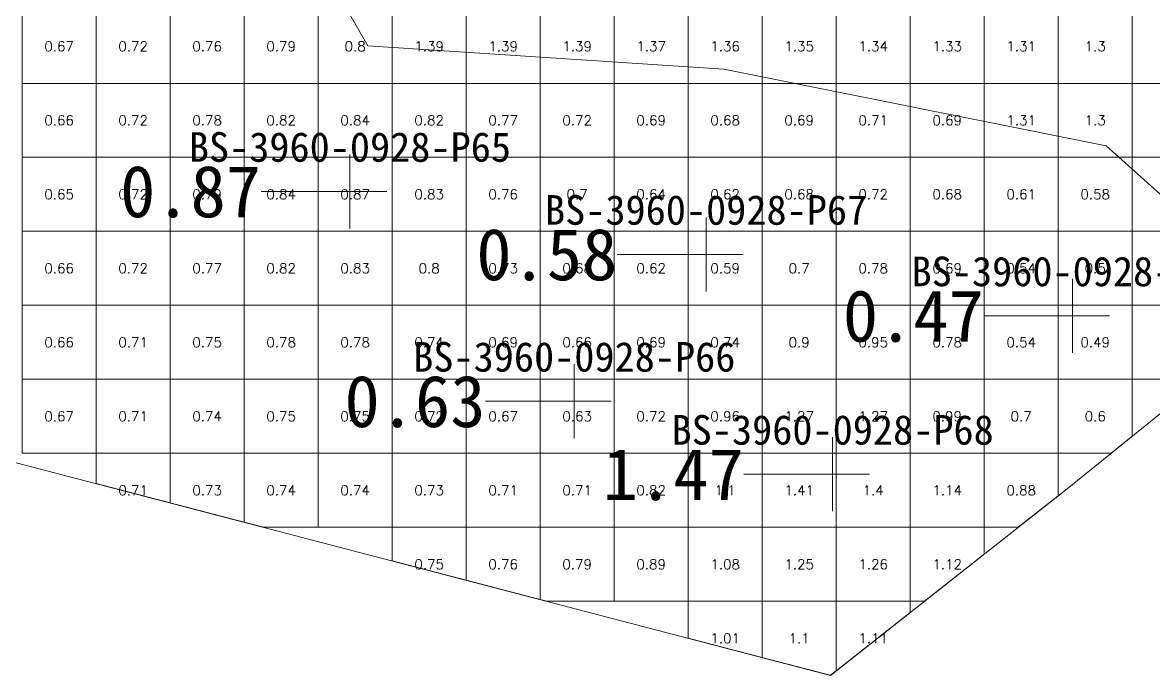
# Model space of a CAD drawing. Header units: inches. Extents: x 469907.8 to 469995.3, y 4349678 to 4349775.1.
# Drawn here: x 469917.87 to 469933.15, y 4349678 to 4349686.83 of the extents above; entities that cross this region are included whole.
import ezdxf
from ezdxf.enums import TextEntityAlignment as Align

# ---------------------------------------------------------------- set-up
doc = ezdxf.new("R2010")
doc.units = ezdxf.units.IN
doc.header["$MEASUREMENT"] = 0
for name, color, linetype, lineweight in [('点', 7, 'Continuous', 0), ('爆区方格网', 7, 'Continuous', 0), ('线条', 7, 'Continuous', 0), ('钻孔', 7, 'Continuous', 0)]:
    doc.layers.add(name, color=color, linetype=linetype, lineweight=lineweight)
doc.styles.add('3dmine_textStyle_1', font='txt.shx', dxfattribs={"height": 1, "bigfont": 'gbcbig.shx'})
doc.styles.add('3dmine_textStyle_2', font='', dxfattribs={"height": 1})
doc.styles.get('3dmine_textStyle_2').set_extended_font_data('SimSun-ExtB')

msp = doc.modelspace()

# ---------------------------------------------------------------- hatches: boundary and pattern name
at = {"layer": '钻孔', "linetype": 'Continuous', "lineweight": 0, "true_color": 0x80ffff, "extrusion": (0, 1, 0)}
for points in [[(-469923.291, 3950.275), (-469922.291, 3950.275), (-469922.291, 3963.275), (-469923.291, 3963.275)], [(-469928.104, 3949.976), (-469927.104, 3949.976), (-469927.104, 3962.976), (-469928.104, 3962.976)], [(-469926.323, 3950.146), (-469925.323, 3950.146), (-469925.323, 3963.146), (-469926.323, 3963.146)]]:
    msp.add_hatch(color=131, dxfattribs=at).paths.add_polyline_path(points, flags=0)
at = {"layer": '钻孔', "linetype": 'Continuous', "lineweight": 0, "true_color": 0x808080, "extrusion": (0, 1, 0)}
msp.add_hatch(color=8, dxfattribs=at).paths.add_polyline_path([(-469933.057, 3949.669), (-469932.057, 3949.669), (-469932.057, 3962.669), (-469933.057, 3962.669)], flags=0)
at = {"layer": '钻孔', "linetype": 'Continuous', "lineweight": 0, "true_color": 0x0000ff, "extrusion": (0, 1, 0)}
msp.add_hatch(color=5, dxfattribs=at).paths.add_polyline_path([(-469929.814, 3949.757), (-469928.814, 3949.757), (-469928.814, 3962.757), (-469929.814, 3962.757)], flags=0)

# ---------------------------------------------------------------- linework, layer by layer
at = {"color": 4, "linetype": 'Continuous', "lineweight": 0, "true_color": 0x00ffff, "elevation": 3955.86}
msp.add_lwpolyline([(469928.786, 4349678.004), (469913.861, 4349681.9), (469911.039, 4349683.787), (469907.861, 4349687.414), (469910.433, 4349689.749), (469913.553, 4349688.908), (469917.327, 4349689.526), (469920.64, 4349692.163), (469922.771, 4349689.686), (469921.456, 4349688.391), (469922.535, 4349686.51), (469927.343, 4349686.198), (469932.509, 4349685.162), (469934.982, 4349682.949), (469932.007, 4349680.545), (469928.786, 4349678.004)], dxfattribs=at)
at = {"color": 7, "linetype": 'Continuous', "lineweight": 0, "elevation": 3955.86}
msp.add_lwpolyline([(469934.982, 4349682.949), (469932.509, 4349685.162), (469927.343, 4349686.198), (469922.535, 4349686.51), (469921.456, 4349688.391), (469922.771, 4349689.686), (469920.64, 4349692.163), (469917.327, 4349689.526), (469913.553, 4349688.908), (469910.433, 4349689.749), (469911.815, 4349690.985)], dxfattribs=at)
at = {"layer": '点', "color": 138, "linetype": 'Continuous', "lineweight": 0, "true_color": 0x004c4c}
for points, elevation in [([(469922.291, 4349684.045), (469922.291, 4349685.045)], 3963.275), ([(469922.791, 4349684.545), (469921.791, 4349684.545)], 3963.275), ([(469927.104, 4349683.194), (469927.104, 4349684.194)], 3962.976), ([(469927.604, 4349683.694), (469926.604, 4349683.694)], 3962.976), ([(469932.057, 4349682.363), (469932.057, 4349683.363)], 3962.669), ([(469932.557, 4349682.863), (469931.557, 4349682.863)], 3962.669), ([(469925.323, 4349681.209), (469925.323, 4349682.209)], 3963.146), ([(469925.823, 4349681.709), (469924.823, 4349681.709)], 3963.146), ([(469928.814, 4349680.222), (469928.814, 4349681.222)], 3962.757), ([(469929.314, 4349680.722), (469928.314, 4349680.722)], 3962.757)]:
    msp.add_lwpolyline(points, dxfattribs=dict(at, elevation=elevation))
at = {"layer": '爆区方格网', "color": 131, "linetype": 'Continuous', "lineweight": 0, "true_color": 0x80ffff, "elevation": 3962.669}
for points in [[(469918.862, 4349686.005), (469917.862, 4349686.005), (469917.862, 4349687.005), (469918.862, 4349687.005), (469918.862, 4349686.005)], [(469919.862, 4349686.005), (469918.862, 4349686.005), (469918.862, 4349687.005), (469919.862, 4349687.005), (469919.862, 4349686.005)], [(469920.862, 4349686.005), (469919.862, 4349686.005), (469919.862, 4349687.005), (469920.862, 4349687.005), (469920.862, 4349686.005)], [(469921.862, 4349686.005), (469920.862, 4349686.005), (469920.862, 4349687.005), (469921.862, 4349687.005), (469921.862, 4349686.005)], [(469922.862, 4349686.005), (469921.862, 4349686.005), (469921.862, 4349687.005), (469922.862, 4349687.005), (469922.862, 4349686.005)], [(469918.862, 4349685.005), (469917.862, 4349685.005), (469917.862, 4349686.005), (469918.862, 4349686.005), (469918.862, 4349685.005)], [(469919.862, 4349685.005), (469918.862, 4349685.005), (469918.862, 4349686.005), (469919.862, 4349686.005), (469919.862, 4349685.005)], [(469920.862, 4349685.005), (469919.862, 4349685.005), (469919.862, 4349686.005), (469920.862, 4349686.005), (469920.862, 4349685.005)], [(469921.862, 4349685.005), (469920.862, 4349685.005), (469920.862, 4349686.005), (469921.862, 4349686.005), (469921.862, 4349685.005)], [(469922.862, 4349685.005), (469921.862, 4349685.005), (469921.862, 4349686.005), (469922.862, 4349686.005), (469922.862, 4349685.005)], [(469923.862, 4349685.005), (469922.862, 4349685.005), (469922.862, 4349686.005), (469923.862, 4349686.005), (469923.862, 4349685.005)], [(469924.862, 4349685.005), (469923.862, 4349685.005), (469923.862, 4349686.005), (469924.862, 4349686.005), (469924.862, 4349685.005)], [(469925.862, 4349685.005), (469924.862, 4349685.005), (469924.862, 4349686.005), (469925.862, 4349686.005), (469925.862, 4349685.005)], [(469926.862, 4349685.005), (469925.862, 4349685.005), (469925.862, 4349686.005), (469926.862, 4349686.005), (469926.862, 4349685.005)], [(469927.862, 4349685.005), (469926.862, 4349685.005), (469926.862, 4349686.005), (469927.862, 4349686.005), (469927.862, 4349685.005)], [(469928.862, 4349685.005), (469927.862, 4349685.005), (469927.862, 4349686.005), (469928.862, 4349686.005), (469928.862, 4349685.005)], [(469929.862, 4349685.005), (469928.862, 4349685.005), (469928.862, 4349686.005), (469929.862, 4349686.005), (469929.862, 4349685.005)], [(469930.862, 4349685.005), (469929.862, 4349685.005), (469929.862, 4349686.005), (469930.862, 4349686.005), (469930.862, 4349685.005)], [(469918.862, 4349684.005), (469917.862, 4349684.005), (469917.862, 4349685.005), (469918.862, 4349685.005), (469918.862, 4349684.005)], [(469919.862, 4349684.005), (469918.862, 4349684.005), (469918.862, 4349685.005), (469919.862, 4349685.005), (469919.862, 4349684.005)], [(469920.862, 4349684.005), (469919.862, 4349684.005), (469919.862, 4349685.005), (469920.862, 4349685.005), (469920.862, 4349684.005)], [(469921.862, 4349684.005), (469920.862, 4349684.005), (469920.862, 4349685.005), (469921.862, 4349685.005), (469921.862, 4349684.005)], [(469922.862, 4349684.005), (469921.862, 4349684.005), (469921.862, 4349685.005), (469922.862, 4349685.005), (469922.862, 4349684.005)], [(469923.862, 4349684.005), (469922.862, 4349684.005), (469922.862, 4349685.005), (469923.862, 4349685.005), (469923.862, 4349684.005)], [(469924.862, 4349684.005), (469923.862, 4349684.005), (469923.862, 4349685.005), (469924.862, 4349685.005), (469924.862, 4349684.005)], [(469925.862, 4349684.005), (469924.862, 4349684.005), (469924.862, 4349685.005), (469925.862, 4349685.005), (469925.862, 4349684.005)], [(469926.862, 4349684.005), (469925.862, 4349684.005), (469925.862, 4349685.005), (469926.862, 4349685.005), (469926.862, 4349684.005)], [(469927.862, 4349684.005), (469926.862, 4349684.005), (469926.862, 4349685.005), (469927.862, 4349685.005), (469927.862, 4349684.005)], [(469928.862, 4349684.005), (469927.862, 4349684.005), (469927.862, 4349685.005), (469928.862, 4349685.005), (469928.862, 4349684.005)], [(469929.862, 4349684.005), (469928.862, 4349684.005), (469928.862, 4349685.005), (469929.862, 4349685.005), (469929.862, 4349684.005)], [(469930.862, 4349684.005), (469929.862, 4349684.005), (469929.862, 4349685.005), (469930.862, 4349685.005), (469930.862, 4349684.005)], [(469931.862, 4349684.005), (469930.862, 4349684.005), (469930.862, 4349685.005), (469931.862, 4349685.005), (469931.862, 4349684.005)], [(469932.862, 4349684.005), (469931.862, 4349684.005), (469931.862, 4349685.005), (469932.862, 4349685.005), (469932.862, 4349684.005)], [(469918.862, 4349683.005), (469917.862, 4349683.005), (469917.862, 4349684.005), (469918.862, 4349684.005), (469918.862, 4349683.005)], [(469919.862, 4349683.005), (469918.862, 4349683.005), (469918.862, 4349684.005), (469919.862, 4349684.005), (469919.862, 4349683.005)], [(469920.862, 4349683.005), (469919.862, 4349683.005), (469919.862, 4349684.005), (469920.862, 4349684.005), (469920.862, 4349683.005)], [(469921.862, 4349683.005), (469920.862, 4349683.005), (469920.862, 4349684.005), (469921.862, 4349684.005), (469921.862, 4349683.005)], [(469922.862, 4349683.005), (469921.862, 4349683.005), (469921.862, 4349684.005), (469922.862, 4349684.005), (469922.862, 4349683.005)], [(469923.862, 4349683.005), (469922.862, 4349683.005), (469922.862, 4349684.005), (469923.862, 4349684.005), (469923.862, 4349683.005)], [(469924.862, 4349683.005), (469923.862, 4349683.005), (469923.862, 4349684.005), (469924.862, 4349684.005), (469924.862, 4349683.005)], [(469925.862, 4349683.005), (469924.862, 4349683.005), (469924.862, 4349684.005), (469925.862, 4349684.005), (469925.862, 4349683.005)], [(469926.862, 4349683.005), (469925.862, 4349683.005), (469925.862, 4349684.005), (469926.862, 4349684.005), (469926.862, 4349683.005)], [(469927.862, 4349683.005), (469926.862, 4349683.005), (469926.862, 4349684.005), (469927.862, 4349684.005), (469927.862, 4349683.005)], [(469928.862, 4349683.005), (469927.862, 4349683.005), (469927.862, 4349684.005), (469928.862, 4349684.005), (469928.862, 4349683.005)], [(469918.862, 4349682.005), (469917.862, 4349682.005), (469917.862, 4349683.005), (469918.862, 4349683.005), (469918.862, 4349682.005)], [(469918.862, 4349681.005), (469917.862, 4349681.005), (469917.862, 4349682.005), (469918.862, 4349682.005), (469918.862, 4349681.005)]]:
    msp.add_lwpolyline(points, dxfattribs=at)
at = {"layer": '爆区方格网', "color": 5, "linetype": 'Continuous', "lineweight": 0, "true_color": 0x0000ff, "elevation": 3961.675}
for points in [[(469923.862, 4349686.005), (469922.862, 4349686.005), (469922.862, 4349687.005), (469923.862, 4349687.005), (469923.862, 4349686.005)], [(469924.862, 4349686.005), (469923.862, 4349686.005), (469923.862, 4349687.005), (469924.862, 4349687.005), (469924.862, 4349686.005)], [(469925.862, 4349686.005), (469924.862, 4349686.005), (469924.862, 4349687.005), (469925.862, 4349687.005), (469925.862, 4349686.005)], [(469926.862, 4349686.005), (469925.862, 4349686.005), (469925.862, 4349687.005), (469926.862, 4349687.005), (469926.862, 4349686.005)], [(469927.862, 4349686.005), (469926.862, 4349686.005), (469926.862, 4349687.005), (469927.862, 4349687.005), (469927.862, 4349686.005)], [(469928.862, 4349686.005), (469927.862, 4349686.005), (469927.862, 4349687.005), (469928.862, 4349687.005), (469928.862, 4349686.005)], [(469929.862, 4349686.005), (469928.862, 4349686.005), (469928.862, 4349687.005), (469929.862, 4349687.005), (469929.862, 4349686.005)], [(469930.862, 4349686.005), (469929.862, 4349686.005), (469929.862, 4349687.005), (469930.862, 4349687.005), (469930.862, 4349686.005)], [(469931.862, 4349686.005), (469930.862, 4349686.005), (469930.862, 4349687.005), (469931.862, 4349687.005), (469931.862, 4349686.005)], [(469932.862, 4349686.005), (469931.862, 4349686.005), (469931.862, 4349687.005), (469932.862, 4349687.005), (469932.862, 4349686.005)], [(469933.862, 4349686.005), (469932.862, 4349686.005), (469932.862, 4349687.005), (469933.862, 4349687.005), (469933.862, 4349686.005)], [(469931.862, 4349685.005), (469930.862, 4349685.005), (469930.862, 4349686.005), (469931.862, 4349686.005), (469931.862, 4349685.005)], [(469932.862, 4349685.005), (469931.862, 4349685.005), (469931.862, 4349686.005), (469932.862, 4349686.005), (469932.862, 4349685.005)], [(469933.862, 4349685.005), (469932.862, 4349685.005), (469932.862, 4349686.005), (469933.862, 4349686.005), (469933.862, 4349685.005)], [(469933.862, 4349684.005), (469932.862, 4349684.005), (469932.862, 4349685.005), (469933.862, 4349685.005), (469933.862, 4349684.005)]]:
    msp.add_lwpolyline(points, dxfattribs=at)
at = {"layer": '爆区方格网', "color": 4, "linetype": 'Continuous', "lineweight": 0, "true_color": 0x00ffff, "elevation": 3962.669}
for points in [[(469929.862, 4349683.005), (469928.862, 4349683.005), (469928.862, 4349684.005), (469929.862, 4349684.005), (469929.862, 4349683.005)], [(469930.862, 4349683.005), (469929.862, 4349683.005), (469929.862, 4349684.005), (469930.862, 4349684.005), (469930.862, 4349683.005)], [(469931.862, 4349683.005), (469930.862, 4349683.005), (469930.862, 4349684.005), (469931.862, 4349684.005), (469931.862, 4349683.005)], [(469932.862, 4349683.005), (469931.862, 4349683.005), (469931.862, 4349684.005), (469932.862, 4349684.005), (469932.862, 4349683.005)], [(469933.862, 4349683.005), (469932.862, 4349683.005), (469932.862, 4349684.005), (469933.862, 4349684.005), (469933.862, 4349683.005)], [(469919.862, 4349682.005), (469918.862, 4349682.005), (469918.862, 4349683.005), (469919.862, 4349683.005), (469919.862, 4349682.005)], [(469920.862, 4349682.005), (469919.862, 4349682.005), (469919.862, 4349683.005), (469920.862, 4349683.005), (469920.862, 4349682.005)], [(469921.862, 4349682.005), (469920.862, 4349682.005), (469920.862, 4349683.005), (469921.862, 4349683.005), (469921.862, 4349682.005)], [(469922.862, 4349682.005), (469921.862, 4349682.005), (469921.862, 4349683.005), (469922.862, 4349683.005), (469922.862, 4349682.005)], [(469923.862, 4349682.005), (469922.862, 4349682.005), (469922.862, 4349683.005), (469923.862, 4349683.005), (469923.862, 4349682.005)], [(469924.862, 4349682.005), (469923.862, 4349682.005), (469923.862, 4349683.005), (469924.862, 4349683.005), (469924.862, 4349682.005)], [(469925.862, 4349682.005), (469924.862, 4349682.005), (469924.862, 4349683.005), (469925.862, 4349683.005), (469925.862, 4349682.005)], [(469926.862, 4349682.005), (469925.862, 4349682.005), (469925.862, 4349683.005), (469926.862, 4349683.005), (469926.862, 4349682.005)], [(469927.862, 4349682.005), (469926.862, 4349682.005), (469926.862, 4349683.005), (469927.862, 4349683.005), (469927.862, 4349682.005)], [(469928.862, 4349682.005), (469927.862, 4349682.005), (469927.862, 4349683.005), (469928.862, 4349683.005), (469928.862, 4349682.005)], [(469929.862, 4349682.005), (469928.862, 4349682.005), (469928.862, 4349683.005), (469929.862, 4349683.005), (469929.862, 4349682.005)], [(469930.862, 4349682.005), (469929.862, 4349682.005), (469929.862, 4349683.005), (469930.862, 4349683.005), (469930.862, 4349682.005)], [(469931.862, 4349682.005), (469930.862, 4349682.005), (469930.862, 4349683.005), (469931.862, 4349683.005), (469931.862, 4349682.005)], [(469932.862, 4349682.005), (469931.862, 4349682.005), (469931.862, 4349683.005), (469932.862, 4349683.005), (469932.862, 4349682.005)], [(469933.862, 4349682.044), (469933.814, 4349682.005), (469932.862, 4349682.005), (469932.862, 4349683.005), (469933.862, 4349683.005), (469933.862, 4349682.044)], [(469919.862, 4349681.005), (469918.862, 4349681.005), (469918.862, 4349682.005), (469919.862, 4349682.005), (469919.862, 4349681.005)], [(469920.862, 4349681.005), (469919.862, 4349681.005), (469919.862, 4349682.005), (469920.862, 4349682.005), (469920.862, 4349681.005)], [(469921.862, 4349681.005), (469920.862, 4349681.005), (469920.862, 4349682.005), (469921.862, 4349682.005), (469921.862, 4349681.005)], [(469922.862, 4349681.005), (469921.862, 4349681.005), (469921.862, 4349682.005), (469922.862, 4349682.005), (469922.862, 4349681.005)], [(469923.862, 4349681.005), (469922.862, 4349681.005), (469922.862, 4349682.005), (469923.862, 4349682.005), (469923.862, 4349681.005)], [(469924.862, 4349681.005), (469923.862, 4349681.005), (469923.862, 4349682.005), (469924.862, 4349682.005), (469924.862, 4349681.005)], [(469925.862, 4349681.005), (469924.862, 4349681.005), (469924.862, 4349682.005), (469925.862, 4349682.005), (469925.862, 4349681.005)], [(469926.862, 4349681.005), (469925.862, 4349681.005), (469925.862, 4349682.005), (469926.862, 4349682.005), (469926.862, 4349681.005)], [(469927.862, 4349681.005), (469926.862, 4349681.005), (469926.862, 4349682.005), (469927.862, 4349682.005), (469927.862, 4349681.005)], [(469928.862, 4349681.005), (469927.862, 4349681.005), (469927.862, 4349682.005), (469928.862, 4349682.005), (469928.862, 4349681.005)], [(469929.862, 4349681.005), (469928.862, 4349681.005), (469928.862, 4349682.005), (469929.862, 4349682.005), (469929.862, 4349681.005)], [(469930.862, 4349681.005), (469929.862, 4349681.005), (469929.862, 4349682.005), (469930.862, 4349682.005), (469930.862, 4349681.005)], [(469931.862, 4349681.005), (469930.862, 4349681.005), (469930.862, 4349682.005), (469931.862, 4349682.005), (469931.862, 4349681.005)], [(469932.862, 4349681.236), (469932.576, 4349681.005), (469931.862, 4349681.005), (469931.862, 4349682.005), (469932.862, 4349682.005), (469932.862, 4349681.236)], [(469919.862, 4349680.334), (469918.862, 4349680.595), (469918.862, 4349681.005), (469919.862, 4349681.005), (469919.862, 4349680.334)], [(469920.862, 4349680.073), (469919.862, 4349680.334), (469919.862, 4349681.005), (469920.862, 4349681.005), (469920.862, 4349680.073)], [(469921.862, 4349680.005), (469921.122, 4349680.005), (469920.862, 4349680.073), (469920.862, 4349681.005), (469921.862, 4349681.005), (469921.862, 4349680.005)], [(469922.862, 4349680.005), (469921.862, 4349680.005), (469921.862, 4349681.005), (469922.862, 4349681.005), (469922.862, 4349680.005)], [(469923.862, 4349680.005), (469922.862, 4349680.005), (469922.862, 4349681.005), (469923.862, 4349681.005), (469923.862, 4349680.005)], [(469924.862, 4349680.005), (469923.862, 4349680.005), (469923.862, 4349681.005), (469924.862, 4349681.005), (469924.862, 4349680.005)], [(469925.862, 4349680.005), (469924.862, 4349680.005), (469924.862, 4349681.005), (469925.862, 4349681.005), (469925.862, 4349680.005)], [(469926.862, 4349680.005), (469925.862, 4349680.005), (469925.862, 4349681.005), (469926.862, 4349681.005), (469926.862, 4349680.005)], [(469927.862, 4349680.005), (469926.862, 4349680.005), (469926.862, 4349681.005), (469927.862, 4349681.005), (469927.862, 4349680.005)], [(469928.862, 4349680.005), (469927.862, 4349680.005), (469927.862, 4349681.005), (469928.862, 4349681.005), (469928.862, 4349680.005)], [(469929.862, 4349680.005), (469928.862, 4349680.005), (469928.862, 4349681.005), (469929.862, 4349681.005), (469929.862, 4349680.005)], [(469930.862, 4349680.005), (469929.862, 4349680.005), (469929.862, 4349681.005), (469930.862, 4349681.005), (469930.862, 4349680.005)], [(469931.862, 4349680.431), (469931.322, 4349680.005), (469930.862, 4349680.005), (469930.862, 4349681.005), (469931.862, 4349681.005), (469931.862, 4349680.431)], [(469923.862, 4349679.289), (469922.862, 4349679.55), (469922.862, 4349680.005), (469923.862, 4349680.005), (469923.862, 4349679.289)], [(469924.862, 4349679.028), (469923.862, 4349679.289), (469923.862, 4349680.005), (469924.862, 4349680.005), (469924.862, 4349679.028)], [(469925.862, 4349679.005), (469924.952, 4349679.005), (469924.862, 4349679.028), (469924.862, 4349680.005), (469925.862, 4349680.005), (469925.862, 4349679.005)], [(469926.862, 4349679.005), (469925.862, 4349679.005), (469925.862, 4349680.005), (469926.862, 4349680.005), (469926.862, 4349679.005)], [(469927.862, 4349679.005), (469926.862, 4349679.005), (469926.862, 4349680.005), (469927.862, 4349680.005), (469927.862, 4349679.005)], [(469928.862, 4349679.005), (469927.862, 4349679.005), (469927.862, 4349680.005), (469928.862, 4349680.005), (469928.862, 4349679.005)], [(469929.862, 4349679.005), (469928.862, 4349679.005), (469928.862, 4349680.005), (469929.862, 4349680.005), (469929.862, 4349679.005)], [(469930.862, 4349679.642), (469930.055, 4349679.005), (469929.862, 4349679.005), (469929.862, 4349680.005), (469930.862, 4349680.005), (469930.862, 4349679.642)], [(469927.862, 4349678.245), (469926.862, 4349678.506), (469926.862, 4349679.005), (469927.862, 4349679.005), (469927.862, 4349678.245)], [(469928.862, 4349678.064), (469928.787, 4349678.005), (469928.782, 4349678.005), (469927.862, 4349678.245), (469927.862, 4349679.005), (469928.862, 4349679.005), (469928.862, 4349678.064)], [(469929.862, 4349678.853), (469928.862, 4349678.064), (469928.862, 4349679.005), (469929.862, 4349679.005), (469929.862, 4349678.853)]]:
    msp.add_lwpolyline(points, dxfattribs=at)
at = {"layer": '线条', "color": 138, "linetype": 'Continuous', "lineweight": 0, "true_color": 0x004c4c}
for points, elevation in [([(469922.291, 4349684.545), (469922.291, 4349684.545), (469922.291, 4349684.545)], 3963.275), ([(469927.104, 4349683.694), (469927.104, 4349683.694), (469927.104, 4349683.694)], 3962.976), ([(469932.057, 4349682.863), (469932.057, 4349682.863), (469932.057, 4349682.863)], 3962.669), ([(469925.323, 4349681.709), (469925.323, 4349681.709), (469925.323, 4349681.709)], 3963.146), ([(469928.814, 4349680.722), (469928.814, 4349680.722), (469928.814, 4349680.722)], 3962.757)]:
    msp.add_lwpolyline(points, dxfattribs=dict(at, elevation=elevation))
at = {"layer": '钻孔', "color": 131, "linetype": 'Continuous', "lineweight": 0, "true_color": 0x80ffff}
for points, elevation in [([(469922.291, 4349684.545), (469921.091, 4349684.545)], 3963.275), ([(469922.291, 4349684.545), (469921.091, 4349684.545)], 3950.275), ([(469927.104, 4349683.694), (469925.904, 4349683.694)], 3962.976), ([(469927.104, 4349683.694), (469925.904, 4349683.694)], 3949.976), ([(469925.323, 4349681.709), (469924.123, 4349681.709)], 3963.146), ([(469925.323, 4349681.709), (469924.123, 4349681.709)], 3950.146)]:
    msp.add_lwpolyline(points, dxfattribs=dict(at, elevation=elevation))
at = {"layer": '钻孔', "color": 8, "linetype": 'Continuous', "lineweight": 0, "true_color": 0x808080}
for elevation in [3962.669, 3949.669]:
    msp.add_lwpolyline([(469932.057, 4349682.863), (469930.857, 4349682.863)], dxfattribs=dict(at, elevation=elevation))
at = {"layer": '钻孔', "color": 5, "linetype": 'Continuous', "lineweight": 0, "true_color": 0x0000ff}
for elevation in [3962.757, 3949.757]:
    msp.add_lwpolyline([(469928.814, 4349680.722), (469927.614, 4349680.722)], dxfattribs=dict(at, elevation=elevation))

# ---------------------------------------------------------------- texts
at = {"color": 131, "linetype": 'Continuous', "lineweight": 0, "true_color": 0x80ffff, "style": '3dmine_textStyle_1'}
for s, p in [('0.67', (469918.362, 4349686.505, 3962.669)), ('0.72', (469919.362, 4349686.505, 3962.669)), ('0.76', (469920.362, 4349686.505, 3962.669)), ('0.79', (469921.362, 4349686.505, 3962.669)), ('0.8', (469922.362, 4349686.505, 3962.669)), ('0.66', (469918.362, 4349685.505, 3962.669)), ('0.72', (469919.362, 4349685.505, 3962.669)), ('0.78', (469920.362, 4349685.505, 3962.669)), ('0.82', (469921.362, 4349685.505, 3962.669)), ('0.84', (469922.362, 4349685.505, 3962.669)), ('0.82', (469923.362, 4349685.505, 3962.669)), ('0.77', (469924.362, 4349685.505, 3962.669)), ('0.72', (469925.362, 4349685.505, 3962.669)), ('0.69', (469926.362, 4349685.505, 3962.669)), ('0.68', (469927.362, 4349685.505, 3962.669)), ('0.69', (469928.362, 4349685.505, 3962.669)), ('0.71', (469929.362, 4349685.505, 3962.669)), ('0.69', (469930.362, 4349685.505, 3962.669)), ('0.65', (469918.362, 4349684.505, 3962.669)), ('0.72', (469919.362, 4349684.505, 3962.669)), ('0.79', (469920.362, 4349684.505, 3962.669)), ('0.84', (469921.362, 4349684.505, 3962.669)), ('0.87', (469922.362, 4349684.505, 3962.669)), ('0.83', (469923.362, 4349684.505, 3962.669)), ('0.76', (469924.362, 4349684.505, 3962.669)), ('0.7', (469925.362, 4349684.505, 3962.669)), ('0.64', (469926.362, 4349684.505, 3962.669)), ('0.62', (469927.362, 4349684.505, 3962.669)), ('0.68', (469928.362, 4349684.505, 3962.669)), ('0.72', (469929.362, 4349684.505, 3962.669)), ('0.68', (469930.362, 4349684.505, 3962.669)), ('0.61', (469931.362, 4349684.505, 3962.669)), ('0.58', (469932.362, 4349684.505, 3962.669)), ('0.66', (469918.362, 4349683.505, 3962.669)), ('0.72', (469919.362, 4349683.505, 3962.669)), ('0.77', (469920.362, 4349683.505, 3962.669)), ('0.82', (469921.362, 4349683.505, 3962.669)), ('0.83', (469922.362, 4349683.505, 3962.669)), ('0.8', (469923.362, 4349683.505, 3962.669)), ('0.73', (469924.362, 4349683.505, 3962.669)), ('0.68', (469925.362, 4349683.505, 3962.669)), ('0.62', (469926.362, 4349683.505, 3962.669)), ('0.59', (469927.362, 4349683.505, 3962.669)), ('0.7', (469928.362, 4349683.505, 3962.669)), ('0.78', (469929.362, 4349683.505, 3962.669)), ('0.69', (469930.362, 4349683.505, 3962.669)), ('0.54', (469931.362, 4349683.505, 3962.669)), ('0.66', (469918.362, 4349682.505, 3962.669)), ('0.71', (469919.362, 4349682.505, 3962.669)), ('0.75', (469920.362, 4349682.505, 3962.669)), ('0.78', (469921.362, 4349682.505, 3962.669)), ('0.78', (469922.362, 4349682.505, 3962.669)), ('0.74', (469923.362, 4349682.505, 3962.669)), ('0.69', (469924.362, 4349682.505, 3962.669)), ('0.66', (469925.362, 4349682.505, 3962.669)), ('0.69', (469926.362, 4349682.505, 3962.669)), ('0.74', (469927.362, 4349682.505, 3962.669)), ('0.9', (469928.362, 4349682.505, 3962.669)), ('0.95', (469929.362, 4349682.505, 3962.669)), ('0.67', (469918.362, 4349681.505, 3962.669))]:
    msp.add_text(s, height=0.1333, dxfattribs=at).set_placement(p, align=Align.MIDDLE_CENTER)
at = {"color": 5, "linetype": 'Continuous', "lineweight": 0, "true_color": 0x0000ff, "style": '3dmine_textStyle_1'}
for s, p in [('1.39', (469923.362, 4349686.505, 3961.675)), ('1.39', (469924.362, 4349686.505, 3961.675)), ('1.39', (469925.362, 4349686.505, 3961.675)), ('1.37', (469926.362, 4349686.505, 3961.675)), ('1.36', (469927.362, 4349686.505, 3961.675)), ('1.35', (469928.362, 4349686.505, 3961.675)), ('1.34', (469929.362, 4349686.505, 3961.675)), ('1.33', (469930.362, 4349686.505, 3961.675)), ('1.31', (469931.362, 4349686.505, 3961.675)), ('1.3', (469932.362, 4349686.505, 3961.675)), ('1.31', (469931.362, 4349685.505, 3961.675)), ('1.3', (469932.362, 4349685.505, 3961.675))]:
    msp.add_text(s, height=0.1333, dxfattribs=at).set_placement(p, align=Align.MIDDLE_CENTER)
at = {"color": 4, "linetype": 'Continuous', "lineweight": 0, "true_color": 0x00ffff, "style": '3dmine_textStyle_1'}
for s, p in [('0.5', (469932.362, 4349683.505, 3962.669)), ('0.78', (469930.362, 4349682.505, 3962.669)), ('0.54', (469931.362, 4349682.505, 3962.669)), ('0.49', (469932.362, 4349682.505, 3962.669)), ('0.71', (469919.362, 4349681.505, 3962.669)), ('0.74', (469920.362, 4349681.505, 3962.669)), ('0.75', (469921.362, 4349681.505, 3962.669)), ('0.75', (469922.362, 4349681.505, 3962.669)), ('0.72', (469923.362, 4349681.505, 3962.669)), ('0.67', (469924.362, 4349681.505, 3962.669)), ('0.63', (469925.362, 4349681.505, 3962.669)), ('0.72', (469926.362, 4349681.505, 3962.669)), ('0.96', (469927.362, 4349681.505, 3962.669)), ('1.27', (469928.362, 4349681.505, 3962.669)), ('1.27', (469929.362, 4349681.505, 3962.669)), ('0.99', (469930.362, 4349681.505, 3962.669)), ('0.7', (469931.362, 4349681.505, 3962.669)), ('0.6', (469932.362, 4349681.505, 3962.669)), ('0.71', (469919.362, 4349680.505, 3962.669)), ('0.73', (469920.362, 4349680.505, 3962.669)), ('0.74', (469921.362, 4349680.505, 3962.669)), ('0.74', (469922.362, 4349680.505, 3962.669)), ('0.73', (469923.362, 4349680.505, 3962.669)), ('0.71', (469924.362, 4349680.505, 3962.669)), ('0.71', (469925.362, 4349680.505, 3962.669)), ('0.82', (469926.362, 4349680.505, 3962.669)), ('1.1', (469927.362, 4349680.505, 3962.669)), ('1.41', (469928.362, 4349680.505, 3962.669)), ('1.4', (469929.362, 4349680.505, 3962.669)), ('1.14', (469930.362, 4349680.505, 3962.669)), ('0.88', (469931.362, 4349680.505, 3962.669)), ('0.75', (469923.362, 4349679.505, 3962.669)), ('0.76', (469924.362, 4349679.505, 3962.669)), ('0.79', (469925.362, 4349679.505, 3962.669)), ('0.89', (469926.362, 4349679.505, 3962.669)), ('1.08', (469927.362, 4349679.505, 3962.669)), ('1.25', (469928.362, 4349679.505, 3962.669)), ('1.26', (469929.362, 4349679.505, 3962.669)), ('1.12', (469930.362, 4349679.505, 3962.669)), ('1.01', (469927.362, 4349678.505, 3962.669)), ('1.1', (469928.362, 4349678.505, 3962.669)), ('1.11', (469929.362, 4349678.505, 3962.669))]:
    msp.add_text(s, height=0.1333, dxfattribs=at).set_placement(p, align=Align.MIDDLE_CENTER)
at = {"layer": '钻孔', "color": 138, "linetype": 'Continuous', "lineweight": 0, "true_color": 0x004c4c, "style": '3dmine_textStyle_2'}
for s, p in [('BS-3960-0928-P65', (469922.291, 4349684.945, 3963.275)), ('BS-3960-0928-P67', (469927.104, 4349684.094, 3962.976)), ('BS-3960-0928-P69', (469932.057, 4349683.263, 3962.669)), ('BS-3960-0928-P66', (469925.323, 4349682.109, 3963.146)), ('BS-3960-0928-P68', (469928.814, 4349681.122, 3962.757))]:
    msp.add_text(s, height=0.4, dxfattribs=at).set_placement(p, align=Align.CENTER)
at = {"layer": '钻孔', "color": 131, "linetype": 'Continuous', "lineweight": 0, "true_color": 0x80ffff, "style": '3dmine_textStyle_2'}
for s, p in [('0.87', (469921.091, 4349684.545, 3956.775)), ('0.58', (469925.904, 4349683.694, 3956.476)), ('0.63', (469924.123, 4349681.709, 3956.646))]:
    msp.add_text(s, height=0.7, dxfattribs=at).set_placement(p, align=Align.MIDDLE_RIGHT)
at = {"layer": '钻孔', "color": 8, "linetype": 'Continuous', "lineweight": 0, "true_color": 0x808080, "style": '3dmine_textStyle_2'}
msp.add_text('0.47', height=0.7, dxfattribs=at).set_placement((469930.857, 4349682.863, 3956.169), align=Align.MIDDLE_RIGHT)
at = {"layer": '钻孔', "color": 5, "linetype": 'Continuous', "lineweight": 0, "true_color": 0x0000ff, "style": '3dmine_textStyle_2'}
msp.add_text('1.47', height=0.7, dxfattribs=at).set_placement((469927.614, 4349680.722, 3956.257), align=Align.MIDDLE_RIGHT)

doc.saveas('drawing.dxf')
